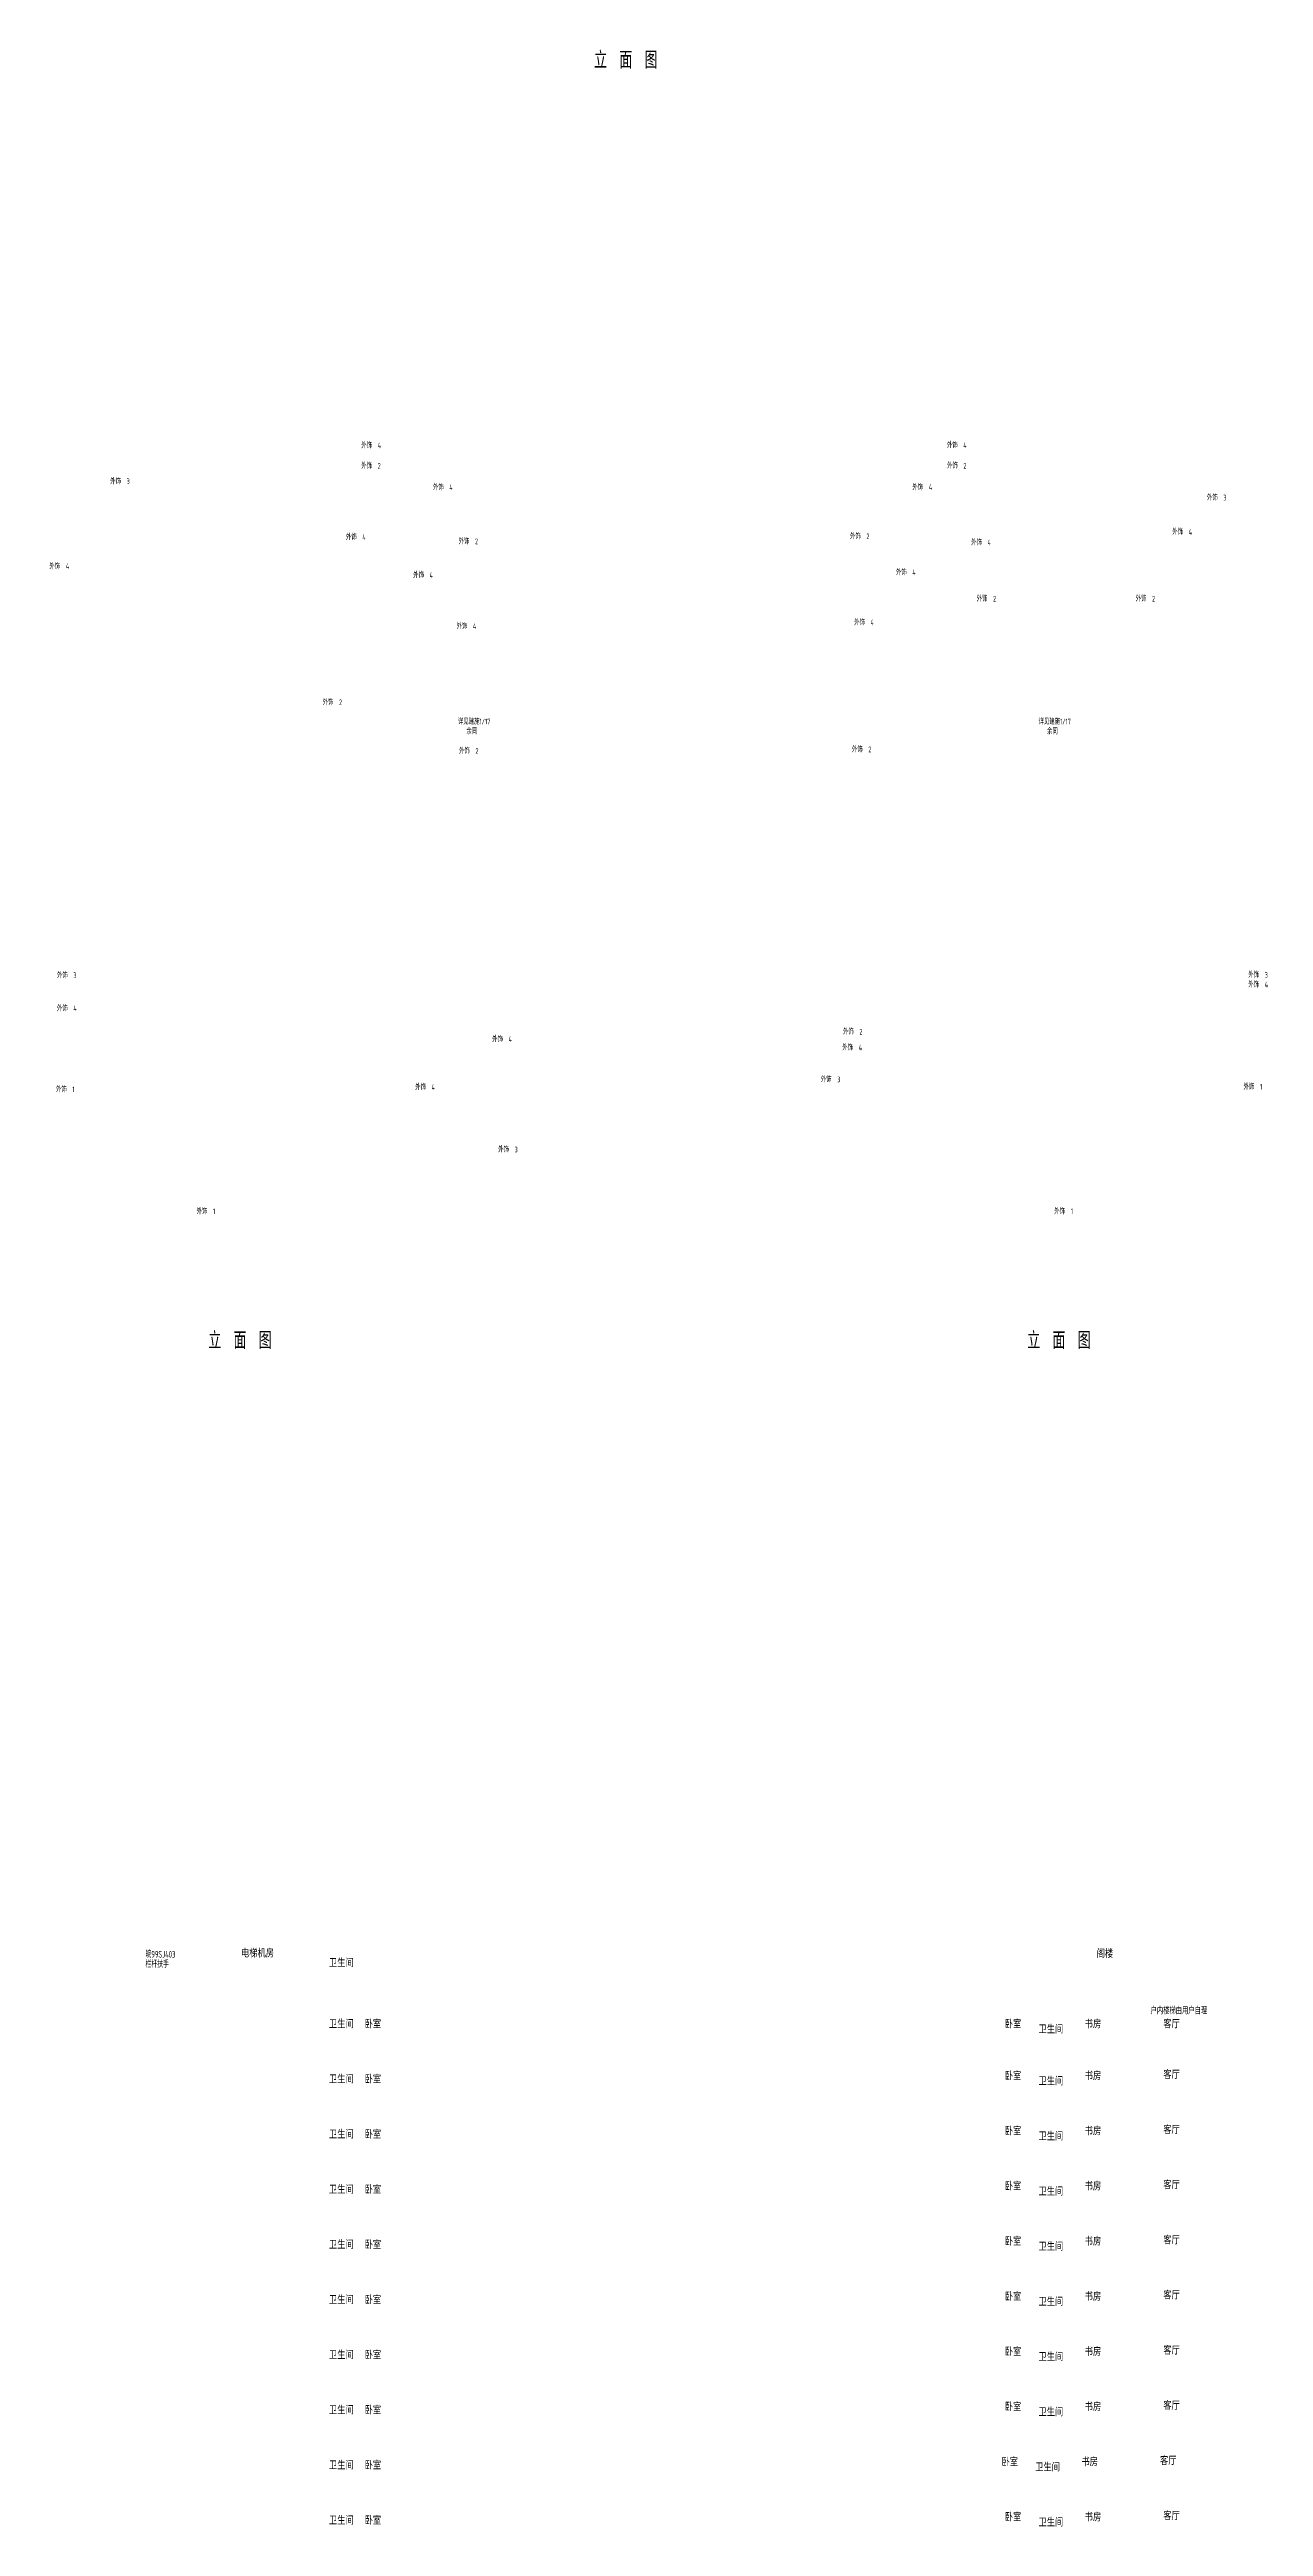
# Model space of a CAD drawing. Extents: x -726032 to 135930, y -151624 to 587044.
# Drawn here: x -26211 to 37581, y -18105 to 112134 of the extents above; entities that cross this region are included whole.
import ezdxf

# ---------------------------------------------------------------- set-up
doc = ezdxf.new("R2010")
doc.units = 0
doc.header["$LTSCALE"] = 1000
doc.header["$MEASUREMENT"] = 0
doc.layers.add('PUB_TEXT', color=142, linetype='CONTINUOUS')
doc.layers.add('引线', color=213, linetype='CONTINUOUS')
doc.styles.add('_HZST', font='txt.shx', dxfattribs={"width": 0.8, "bigfont": 'HZST.shx'})
doc.styles.add('_HZTXT', font='isocp.shx', dxfattribs={"width": 0.8, "bigfont": 'hztxt.shx'})

msp = doc.modelspace()

# ---------------------------------------------------------------- texts
at = {"layer": 'PUB_TEXT'}
for s, height, style, width, p in [('立 面 图', 900, '_HZST', 0.8, (2404.2, 111134.1)), ('立 面 图', 900, '_HZST', 0.8, (-17871.3, 43809.4)), ('立 面 图', 900, '_HZST', 0.8, (25166.9, 43809.4)), ('皖99SJ403', 350, '_HZTXT', 0.65, (-21169.8, 11805.5)), ('皖99SJ403', 350, '_HZTXT', 0.65, (-21169.8, 11805.5)), ('栏杆扶手', 350, '_HZTXT', 0.65, (-21169.8, 11278.9)), ('栏杆扶手', 350, '_HZTXT', 0.65, (-21169.8, 11278.9))]:
    msp.add_text(s, height=height, dxfattribs=dict(at, style=style, width=width)).set_placement(p)
at = {"layer": 'PUB_TEXT', "style": '_HZTXT', "width": 0.8}
for s, p in [('电梯机房', (-16144.9, 11817.1)), ('卫生间', (-11526.9, 11311)), ('阁楼', (28818.3, 11796.3)), ('卫生间', (-11526.9, 8095.5)), ('卧室', (-9650.5, 8095.5)), ('卧室', (23988.8, 8095.5)), ('卫生间', (25762.1, 7820.3)), ('书房', (28189.4, 8095.5)), ('客厅', (32318.4, 8095.5)), ('卫生间', (-11526.9, 5195.5)), ('卧室', (-9650.5, 5195.5)), ('卧室', (23988.8, 5370.2)), ('卫生间', (25762.1, 5095)), ('书房', (28189.4, 5370.2)), ('客厅', (32318.4, 5435.6)), ('卫生间', (-11526.9, 2295.5)), ('卧室', (-9650.5, 2295.5)), ('卧室', (23988.8, 2470.2)), ('卫生间', (25762.1, 2195)), ('书房', (28189.4, 2470.2)), ('客厅', (32318.4, 2535.6)), ('卧室', (23988.8, -429.8)), ('书房', (28189.4, -429.8)), ('客厅', (32318.4, -364.4)), ('卫生间', (-11526.9, -604.5)), ('卧室', (-9650.5, -604.5)), ('卫生间', (25762.1, -705)), ('卫生间', (-11526.9, -3504.5)), ('卧室', (-9650.5, -3504.5)), ('卧室', (23988.8, -3329.8)), ('卫生间', (25762.1, -3605)), ('书房', (28189.4, -3329.8)), ('客厅', (32318.4, -3264.4)), ('卫生间', (-11526.9, -6404.5)), ('卧室', (-9650.5, -6404.5)), ('卧室', (23988.8, -6229.8)), ('卫生间', (25762.1, -6505)), ('书房', (28189.4, -6229.8)), ('客厅', (32318.4, -6164.4)), ('卫生间', (-11526.9, -9304.5)), ('卧室', (-9650.5, -9304.5)), ('卧室', (23988.8, -9129.8)), ('卫生间', (25762.1, -9405)), ('书房', (28189.4, -9129.8)), ('客厅', (32318.4, -9064.4)), ('卧室', (23988.8, -12029.8)), ('书房', (28189.4, -12029.8)), ('客厅', (32318.4, -11964.4)), ('卫生间', (-11526.9, -12204.5)), ('卧室', (-9650.5, -12204.5)), ('卫生间', (25762.1, -12305)), ('卫生间', (-11526.9, -15104.5)), ('卧室', (-9650.5, -15104.5)), ('卧室', (23817.9, -14929.8)), ('卫生间', (25591.2, -15205)), ('书房', (28018.5, -14929.8)), ('客厅', (32147.4, -14864.4)), ('卫生间', (-11526.9, -18004.5)), ('卧室', (-9650.5, -18004.5)), ('卧室', (23988.8, -17829.8)), ('卫生间', (25762.1, -18105)), ('书房', (28189.4, -17829.8)), ('客厅', (32318.4, -17764.4))]:
    msp.add_text(s, height=400, rotation=360, dxfattribs=at).set_placement(p)
at = {"layer": '引线', "style": '_HZTXT', "width": 0.7}
for s, height, p in [('外饰  4', 300, (-9828.6, 91170.1)), ('外饰  4', 300, (20943.5, 91178.3)), ('外饰  2', 300, (-9828.6, 90093.3)), ('外饰  2', 300, (20951.9, 90101.5)), ('外饰  3', 300, (-23026, 89281.7)), ('外饰  4', 300, (-6064.8, 88969.4)), ('外饰  4', 300, (19132.8, 88969.4)), ('外饰  3', 300, (34609.5, 88422.2)), ('外饰  4', 300, (-10640.4, 86346.4)), ('外饰  2', 300, (-4714, 86124.8)), ('外饰  2', 300, (15854.3, 86391.4)), ('外饰  4', 300, (22223.8, 86069.4)), ('外饰  4', 300, (32791.2, 86622.9)), ('外饰  4', 300, (-26218.7, 84812.8)), ('外饰  4', 300, (-7103, 84345.4)), ('外饰  4', 300, (18267.4, 84499.6)), ('外饰  2', 300, (22509.6, 83108.8)), ('外饰  2', 300, (30866.7, 83108.8)), ('外饰  4', 300, (16075.7, 81864.5)), ('外饰  4', 300, (-4822.9, 81662)), ('外饰  2', 300, (-11858.6, 77663.4)), ('详见建施1/17', 300, (-4750.8, 76647.6)), ('详见建施1/17', 300, (25760.9, 76647.6)), ('余同', 300, (-4306.8, 76136.2)), ('余同', 300, (26204.9, 76136.2)), ('外饰  2', 300, (-4692.5, 75103.4)), ('外饰  2', 300, (15955.4, 75186.2)), ('外饰  3', 300, (-25823.9, 63306.1)), ('外饰  3', 300, (36785.7, 63328)), ('外饰  4', 300, (36785.7, 62819.2)), ('外饰  4', 300, (-25823.9, 61568.5)), ('外饰  4', 300, (-2953, 59946.1)), ('外饰  2', 300, (15486.3, 60342.9)), ('外饰  4', 300, (15449.6, 59507.4)), ('外饰  1', 300, (-25877.7, 57312.4)), ('外饰  4', 300, (-6996.7, 57424.2)), ('外饰  3', 300, (14317.6, 57833.9)), ('外饰  1', 300, (36534, 57444.2)), ('外饰  3', 300, (-2637.7, 54145.5)), ('外饰  1', 300, (-18487.1, 50896.9)), ('外饰  1', 300, (26589.5, 50896.9)), ('户内楼梯由用户自理', 350, (31648.6, 8833.6))]:
    msp.add_text(s, height=height, dxfattribs=at).set_placement(p)

doc.saveas('drawing.dxf')
